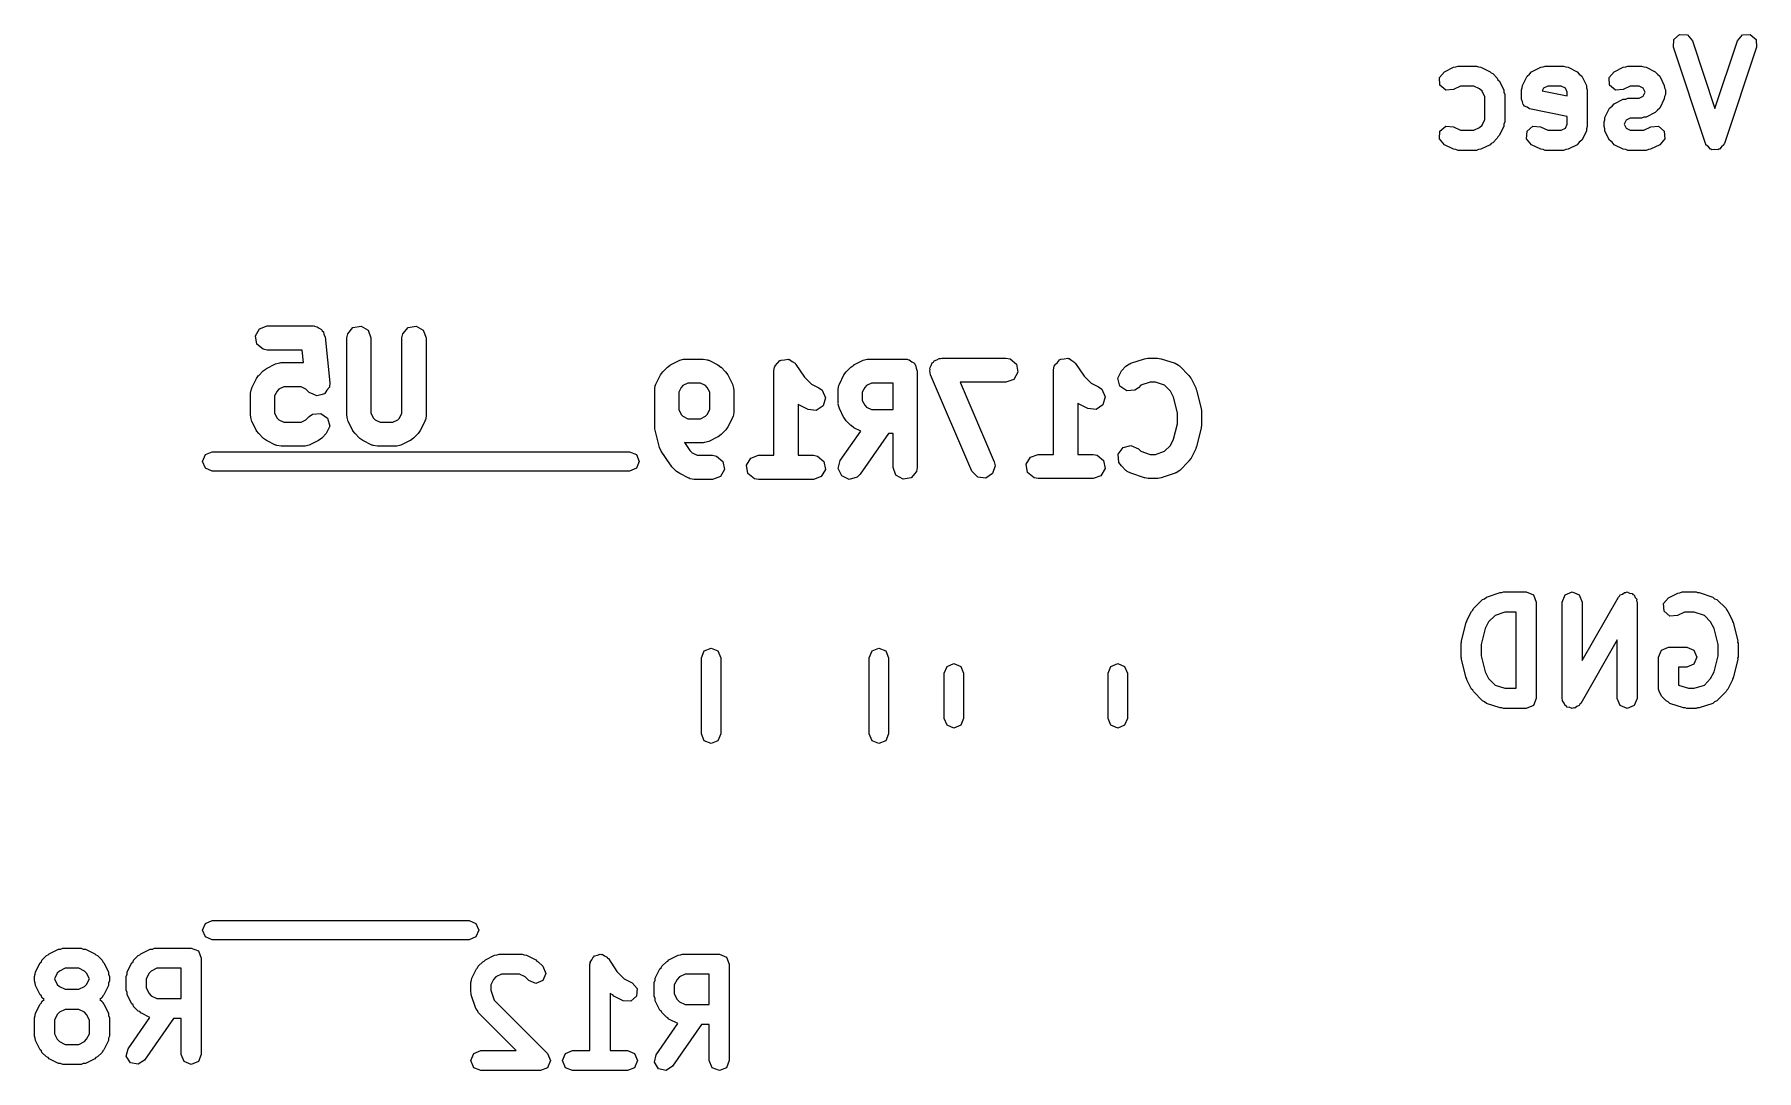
# Model space of a CAD drawing. Extents: x 83.8 to 115, y -110.3 to -83.5.
# Drawn here: x 104.16 to 114.89, y -104.33 to -97.88 of the extents above; entities that cross this region are included whole.
import ezdxf

# ---------------------------------------------------------------- set-up
doc = ezdxf.new("R2010")
doc.units = 0
doc.layers.add('BLACK', color=7, linetype='CONTINUOUS')

msp = doc.modelspace()

# ---------------------------------------------------------------- linework, layer by layer
at = {"layer": 'BLACK', "linetype": 'CONTINUOUS'}
for p, q in [((114.371, -97.9598), (114.374, -97.9121)), ((114.374, -97.9121), (114.41, -97.8808)), ((114.41, -97.8808), (114.458, -97.8842)), ((114.458, -97.8842), (114.489, -97.9203)), ((114.489, -97.9203), (114.63, -98.3424)), ((114.63, -98.3424), (114.771, -97.9203)), ((114.771, -97.9203), (114.802, -97.8842)), ((114.802, -97.8842), (114.85, -97.8808)), ((114.85, -97.8808), (114.886, -97.9121)), ((114.886, -97.9121), (114.889, -97.9598)), ((114.571, -98.5598), (114.371, -97.9598)), ((114.889, -97.9598), (114.689, -98.5598)), ((112.914, -98.1489), (112.945, -98.1127)), ((112.945, -98.1127), (113.002, -98.0842)), ((113.002, -98.0842), (113.016, -98.0831)), ((113.016, -98.0831), (113.03, -98.0776)), ((113.03, -98.0776), (113.144, -98.0776)), ((113.144, -98.0776), (113.158, -98.0831)), ((113.158, -98.0831), (113.172, -98.0842)), ((113.172, -98.0842), (113.229, -98.1127)), ((113.229, -98.1127), (113.236, -98.1205)), ((113.236, -98.1205), (113.246, -98.1244)), ((113.246, -98.1244), (113.274, -98.153)), ((113.431, -98.1978), (113.46, -98.1407)), ((113.46, -98.1407), (113.475, -98.1277)), ((113.475, -98.1277), (113.488, -98.1127)), ((113.488, -98.1127), (113.545, -98.0842)), ((113.545, -98.0842), (113.559, -98.0831)), ((113.559, -98.0831), (113.573, -98.0776)), ((113.573, -98.0776), (113.687, -98.0776)), ((113.687, -98.0776), (113.701, -98.0831)), ((113.701, -98.0831), (113.715, -98.0842)), ((113.715, -98.0842), (113.772, -98.1127)), ((113.772, -98.1127), (113.785, -98.1277)), ((113.785, -98.1277), (113.8, -98.1407)), ((113.8, -98.1407), (113.829, -98.1978)), ((113.971, -98.1489), (114.002, -98.1127)), ((114.002, -98.1127), (114.059, -98.0842)), ((114.059, -98.0842), (114.074, -98.0831)), ((114.074, -98.0831), (114.087, -98.0776)), ((114.087, -98.0776), (114.173, -98.0776)), ((114.173, -98.0776), (114.186, -98.0831)), ((114.186, -98.0831), (114.201, -98.0842)), ((114.201, -98.0842), (114.258, -98.1127)), ((114.258, -98.1127), (114.271, -98.1277)), ((114.271, -98.1277), (114.286, -98.1407)), ((114.286, -98.1407), (114.314, -98.1978)), ((112.917, -98.1966), (112.914, -98.1489)), ((112.953, -98.2279), (112.917, -98.1966)), ((113.001, -98.2245), (112.953, -98.2279)), ((113.045, -98.2026), (113.001, -98.2245)), ((113.129, -98.2026), (113.045, -98.2026)), ((113.164, -98.22), (113.129, -98.2026)), ((113.179, -98.2342), (113.164, -98.22)), ((113.196, -98.2691), (113.179, -98.2342)), ((113.274, -98.153), (113.278, -98.1625)), ((113.278, -98.1625), (113.286, -98.1693)), ((113.286, -98.1693), (113.314, -98.2264)), ((113.314, -98.2264), (113.315, -98.2409)), ((113.315, -98.2409), (113.321, -98.2543)), ((113.425, -98.2258), (113.43, -98.2123)), ((113.425, -98.2829), (113.425, -98.2258)), ((113.43, -98.2123), (113.431, -98.1978)), ((113.562, -98.2152), (113.554, -98.2325)), ((113.554, -98.2325), (113.71, -98.2638)), ((113.588, -98.2026), (113.562, -98.2152)), ((113.672, -98.2026), (113.588, -98.2026)), ((113.698, -98.2152), (113.672, -98.2026)), ((113.71, -98.2405), (113.698, -98.2152)), ((113.71, -98.2638), (113.71, -98.2405)), ((113.829, -98.1978), (113.83, -98.2123)), ((113.83, -98.2123), (113.835, -98.2258)), ((113.835, -98.2258), (113.835, -98.4543)), ((113.974, -98.1966), (113.971, -98.1489)), ((114.01, -98.2279), (113.974, -98.1966)), ((114.058, -98.2245), (114.01, -98.2279)), ((114.102, -98.2026), (114.058, -98.2245)), ((114.158, -98.2026), (114.102, -98.2026)), ((114.183, -98.2152), (114.158, -98.2026)), ((114.196, -98.2401), (114.183, -98.2152)), ((114.183, -98.2649), (114.196, -98.2401)), ((114.314, -98.1978), (114.315, -98.2123)), ((114.315, -98.2123), (114.321, -98.2258)), ((114.321, -98.2258), (114.321, -98.2543)), ((113.196, -98.411), (113.196, -98.2691)), ((113.321, -98.2543), (113.321, -98.4258)), ((113.432, -98.2997), (113.425, -98.2829)), ((113.435, -98.3176), (113.432, -98.2997)), ((113.44, -98.3212), (113.435, -98.3176)), ((113.443, -98.3271), (113.44, -98.3212)), ((113.46, -98.3341), (113.443, -98.3271)), ((113.475, -98.3442), (113.46, -98.3341)), ((113.71, -98.3913), (113.475, -98.3442)), ((113.945, -98.3978), (113.974, -98.3407)), ((113.974, -98.3407), (113.989, -98.3277)), ((113.989, -98.3277), (114.002, -98.3127)), ((114.002, -98.3127), (114.059, -98.2842)), ((114.059, -98.2842), (114.074, -98.2831)), ((114.074, -98.2831), (114.087, -98.2776)), ((114.087, -98.2776), (114.158, -98.2776)), ((114.158, -98.2776), (114.183, -98.2649)), ((114.271, -98.3524), (114.258, -98.3674)), ((114.286, -98.3394), (114.271, -98.3524)), ((114.314, -98.2823), (114.286, -98.3394)), ((114.315, -98.2678), (114.314, -98.2823)), ((114.321, -98.2543), (114.315, -98.2678)), ((112.917, -98.4835), (112.953, -98.4522)), ((112.953, -98.4522), (113.001, -98.4556)), ((113.001, -98.4556), (113.045, -98.4776)), ((113.129, -98.4776), (113.164, -98.4601)), ((113.164, -98.4601), (113.179, -98.4459)), ((113.179, -98.4459), (113.196, -98.411)), ((113.314, -98.4537), (113.286, -98.5109)), ((113.315, -98.4392), (113.314, -98.4537)), ((113.321, -98.4258), (113.315, -98.4392)), ((113.46, -98.4835), (113.496, -98.4522)), ((113.496, -98.4522), (113.544, -98.4556)), ((113.544, -98.4556), (113.588, -98.4776)), ((113.698, -98.4649), (113.71, -98.4396)), ((113.71, -98.4396), (113.71, -98.3913)), ((113.835, -98.4543), (113.83, -98.4678)), ((113.939, -98.4258), (113.944, -98.4123)), ((113.939, -98.4543), (113.939, -98.4258)), ((113.944, -98.4678), (113.939, -98.4543)), ((113.944, -98.4123), (113.945, -98.3978)), ((114.077, -98.4152), (114.064, -98.4401)), ((114.064, -98.4401), (114.077, -98.4649)), ((114.102, -98.4026), (114.077, -98.4152)), ((114.173, -98.4026), (114.102, -98.4026)), ((114.186, -98.397), (114.173, -98.4026)), ((114.201, -98.396), (114.186, -98.397)), ((114.187, -98.4776), (114.231, -98.4556)), ((114.258, -98.3674), (114.201, -98.396)), ((114.231, -98.4556), (114.278, -98.4522)), ((114.278, -98.4522), (114.314, -98.4835)), ((112.914, -98.5313), (112.917, -98.4835)), ((112.945, -98.5674), (112.914, -98.5313)), ((113.002, -98.596), (112.945, -98.5674)), ((113.045, -98.4776), (113.129, -98.4776)), ((113.229, -98.5674), (113.172, -98.596)), ((113.236, -98.5596), (113.229, -98.5674)), ((113.246, -98.5557), (113.236, -98.5596)), ((113.274, -98.5271), (113.246, -98.5557)), ((113.278, -98.5176), (113.274, -98.5271)), ((113.286, -98.5109), (113.278, -98.5176)), ((113.456, -98.5313), (113.46, -98.4835)), ((113.488, -98.5674), (113.456, -98.5313)), ((113.545, -98.596), (113.488, -98.5674)), ((113.588, -98.4776), (113.672, -98.4776)), ((113.672, -98.4776), (113.698, -98.4649)), ((113.772, -98.5674), (113.715, -98.596)), ((113.785, -98.5524), (113.772, -98.5674)), ((113.8, -98.5394), (113.785, -98.5524)), ((113.829, -98.4823), (113.8, -98.5394)), ((113.83, -98.4678), (113.829, -98.4823)), ((113.945, -98.4823), (113.944, -98.4678)), ((113.974, -98.5394), (113.945, -98.4823)), ((113.989, -98.5524), (113.974, -98.5394)), ((114.002, -98.5674), (113.989, -98.5524)), ((114.059, -98.596), (114.002, -98.5674)), ((114.077, -98.4649), (114.102, -98.4776)), ((114.102, -98.4776), (114.187, -98.4776)), ((114.286, -98.5674), (114.229, -98.596)), ((114.318, -98.5313), (114.286, -98.5674)), ((114.314, -98.4835), (114.318, -98.5313)), ((114.574, -98.5634), (114.571, -98.5598)), ((114.574, -98.568), (114.574, -98.5634)), ((114.589, -98.581), (114.574, -98.568)), ((114.686, -98.568), (114.671, -98.581)), ((114.689, -98.5598), (114.686, -98.5634)), ((114.686, -98.5634), (114.686, -98.568)), ((113.017, -98.597), (113.002, -98.596)), ((113.03, -98.6026), (113.017, -98.597)), ((113.144, -98.6026), (113.03, -98.6026)), ((113.158, -98.597), (113.144, -98.6026)), ((113.172, -98.596), (113.158, -98.597)), ((113.559, -98.597), (113.545, -98.596)), ((113.573, -98.6026), (113.559, -98.597)), ((113.687, -98.6026), (113.573, -98.6026)), ((113.701, -98.597), (113.687, -98.6026)), ((113.715, -98.596), (113.701, -98.597)), ((114.074, -98.597), (114.059, -98.596)), ((114.087, -98.6026), (114.074, -98.597)), ((114.201, -98.6026), (114.087, -98.6026)), ((114.215, -98.597), (114.201, -98.6026)), ((114.229, -98.596), (114.215, -98.597)), ((114.602, -98.596), (114.589, -98.581)), ((114.607, -98.5963), (114.602, -98.596)), ((114.61, -98.5994), (114.607, -98.5963)), ((114.63, -98.598), (114.61, -98.5994)), ((114.65, -98.5994), (114.63, -98.598)), ((114.653, -98.5963), (114.65, -98.5994)), ((114.658, -98.596), (114.653, -98.5963)), ((114.671, -98.581), (114.658, -98.596)), ((105.539, -99.7584), (105.565, -99.714)), ((105.565, -99.714), (105.613, -99.6964)), ((105.613, -99.6964), (105.899, -99.6964)), ((105.899, -99.6964), (105.902, -99.6971)), ((105.902, -99.6971), (105.904, -99.6966)), ((105.904, -99.6966), (105.907, -99.6979)), ((105.907, -99.6979), (105.924, -99.701)), ((105.924, -99.701), (105.936, -99.7112)), ((105.936, -99.7112), (105.951, -99.7177)), ((105.951, -99.7177), (105.955, -99.7272)), ((105.955, -99.7272), (105.964, -99.7339)), ((105.964, -99.7339), (105.966, -99.7496)), ((105.966, -99.7496), (105.973, -99.764)), ((106.109, -99.7714), (106.114, -99.7458)), ((106.114, -99.7458), (106.147, -99.7065)), ((106.147, -99.7065), (106.197, -99.6976)), ((106.197, -99.6976), (106.242, -99.7232)), ((106.242, -99.7232), (106.259, -99.7714)), ((106.452, -99.7714), (106.457, -99.7458)), ((106.457, -99.7458), (106.49, -99.7065)), ((106.49, -99.7065), (106.54, -99.6976)), ((106.54, -99.6976), (106.585, -99.7232)), ((106.585, -99.7232), (106.602, -99.7714)), ((105.548, -99.8089), (105.539, -99.7584)), ((105.587, -99.8419), (105.548, -99.8089)), ((105.613, -99.8464), (105.587, -99.8419)), ((105.831, -99.8464), (105.613, -99.8464)), ((105.839, -99.925), (105.831, -99.8464)), ((105.973, -99.764), (106.002, -100.05)), ((106.109, -100.257), (106.109, -99.7714)), ((106.259, -99.7714), (106.259, -100.239)), ((106.452, -100.239), (106.452, -99.7714)), ((106.602, -99.7714), (106.602, -100.257)), ((105.588, -99.9755), (105.607, -99.9627)), ((105.607, -99.9627), (105.608, -99.9615)), ((105.608, -99.9615), (105.665, -99.9329)), ((105.665, -99.9329), (105.69, -99.9255)), ((105.69, -99.9255), (105.694, -99.9265)), ((105.694, -99.9265), (105.699, -99.925)), ((105.699, -99.925), (105.839, -99.925)), ((108.076, -99.9816), (108.105, -99.953)), ((108.105, -99.953), (108.123, -99.9401)), ((108.123, -99.9401), (108.124, -99.9389)), ((108.124, -99.9389), (108.182, -99.9104)), ((108.182, -99.9104), (108.206, -99.9029)), ((108.206, -99.9029), (108.211, -99.904)), ((108.211, -99.904), (108.215, -99.9024)), ((108.215, -99.9024), (108.329, -99.9024)), ((108.329, -99.9024), (108.355, -99.907)), ((108.355, -99.907), (108.358, -99.9098)), ((108.358, -99.9098), (108.363, -99.9104)), ((108.363, -99.9104), (108.42, -99.9389)), ((108.42, -99.9389), (108.438, -99.9523)), ((108.438, -99.9523), (108.44, -99.953)), ((108.44, -99.953), (108.468, -99.9816)), ((108.769, -99.9774), (108.773, -99.9518)), ((108.773, -99.9518), (108.776, -99.9485)), ((108.776, -99.9442), (108.792, -99.9292)), ((108.776, -99.9485), (108.776, -99.9442)), ((108.792, -99.9292), (108.806, -99.9125)), ((108.806, -99.9125), (108.81, -99.9117)), ((108.81, -99.9117), (108.813, -99.9088)), ((108.813, -99.9088), (108.835, -99.9074)), ((108.835, -99.9074), (108.857, -99.9036)), ((108.857, -99.9036), (108.86, -99.9057)), ((108.86, -99.9057), (108.865, -99.9055)), ((108.865, -99.9055), (108.882, -99.9184)), ((108.882, -99.9184), (108.901, -99.9292)), ((108.901, -99.9292), (108.903, -99.9333)), ((108.903, -99.9333), (108.906, -99.9358)), ((108.906, -99.9358), (108.959, -100.015)), ((109.219, -99.9816), (109.248, -99.953)), ((109.248, -99.953), (109.266, -99.9401)), ((109.266, -99.9401), (109.267, -99.9389)), ((109.267, -99.9389), (109.324, -99.9104)), ((109.324, -99.9104), (109.349, -99.9029)), ((109.349, -99.9029), (109.354, -99.904)), ((109.354, -99.904), (109.358, -99.9024)), ((109.358, -99.9024), (109.586, -99.9024)), ((109.586, -99.9024), (109.596, -99.9042)), ((109.596, -99.9042), (109.599, -99.9036)), ((109.599, -99.9036), (109.602, -99.9052)), ((109.602, -99.9052), (109.612, -99.907)), ((109.612, -99.907), (109.627, -99.9195)), ((109.627, -99.9195), (109.644, -99.9292)), ((109.644, -99.9292), (109.646, -99.9356)), ((109.646, -99.9356), (109.651, -99.9399)), ((109.651, -99.9399), (109.655, -99.9591)), ((109.655, -99.9591), (109.661, -99.9774)), ((109.74, -99.9584), (109.749, -99.9432)), ((109.742, -99.9671), (109.74, -99.9584)), ((109.749, -99.9432), (109.754, -99.9265)), ((109.754, -99.9265), (109.762, -99.9216)), ((109.762, -99.9216), (109.766, -99.914)), ((109.766, -99.914), (109.783, -99.908)), ((109.783, -99.908), (109.797, -99.8984)), ((109.797, -99.8984), (109.806, -99.8995)), ((109.806, -99.8995), (109.814, -99.8964)), ((109.814, -99.8964), (110.214, -99.8964)), ((110.214, -99.8964), (110.24, -99.901)), ((110.24, -99.901), (110.279, -99.9339)), ((110.279, -99.9339), (110.288, -99.9845)), ((110.511, -99.9714), (110.515, -99.9458)), ((110.515, -99.9458), (110.518, -99.9425)), ((110.518, -99.9382), (110.534, -99.9232)), ((110.518, -99.9425), (110.518, -99.9382)), ((110.534, -99.9232), (110.548, -99.9065)), ((110.548, -99.9065), (110.552, -99.9057)), ((110.552, -99.9057), (110.556, -99.9027)), ((110.556, -99.9027), (110.577, -99.9013)), ((110.577, -99.9013), (110.599, -99.8976)), ((110.599, -99.8976), (110.602, -99.8997)), ((110.602, -99.8997), (110.607, -99.8994)), ((110.607, -99.8994), (110.624, -99.9123)), ((110.624, -99.9123), (110.643, -99.9232)), ((110.643, -99.9232), (110.645, -99.9273)), ((110.645, -99.9273), (110.648, -99.9298)), ((110.648, -99.9298), (110.701, -100.009)), ((110.933, -99.9755), (110.961, -99.947)), ((110.961, -99.947), (110.983, -99.932)), ((110.983, -99.932), (110.987, -99.9316)), ((110.987, -99.9316), (110.991, -99.9288)), ((110.991, -99.9288), (111.076, -99.9003)), ((111.076, -99.9003), (111.098, -99.897)), ((111.098, -99.897), (111.1, -99.8964)), ((111.1, -99.8964), (111.157, -99.8964)), ((111.157, -99.8964), (111.179, -99.9003)), ((111.179, -99.9003), (111.181, -99.9003)), ((111.181, -99.9003), (111.267, -99.9288)), ((111.267, -99.9288), (111.289, -99.9413)), ((111.289, -99.9413), (111.292, -99.9451)), ((111.292, -99.9451), (111.296, -99.947)), ((111.296, -99.947), (111.353, -100.004)), ((105.517, -100.081), (105.546, -100.024)), ((105.546, -100.024), (105.559, -100.006)), ((105.559, -100.006), (105.56, -100.004)), ((105.56, -100.004), (105.588, -99.9755)), ((106.002, -100.05), (106, -100.076)), ((108.026, -100.092), (108.03, -100.066)), ((108.03, -100.066), (108.033, -100.063)), ((108.033, -100.063), (108.034, -100.058)), ((108.034, -100.058), (108.062, -100.001)), ((108.062, -100.001), (108.076, -99.983)), ((108.076, -99.983), (108.076, -99.9816)), ((108.202, -100.068), (108.191, -100.079)), ((108.233, -100.052), (108.202, -100.068)), ((108.312, -100.052), (108.233, -100.052)), ((108.342, -100.068), (108.312, -100.052)), ((108.353, -100.079), (108.342, -100.068)), ((108.468, -99.9816), (108.481, -99.9999)), ((108.481, -99.9999), (108.482, -100.001)), ((108.482, -100.001), (108.511, -100.058)), ((108.511, -100.058), (108.518, -100.083)), ((108.769, -100.502), (108.769, -99.9774)), ((108.959, -100.015), (109.002, -100.059)), ((109.002, -100.059), (109.049, -100.082)), ((109.169, -100.092), (109.173, -100.066)), ((109.173, -100.066), (109.176, -100.063)), ((109.176, -100.063), (109.177, -100.058)), ((109.177, -100.058), (109.205, -100.001)), ((109.205, -100.001), (109.218, -99.983)), ((109.218, -99.983), (109.219, -99.9816)), ((109.345, -100.068), (109.334, -100.079)), ((109.376, -100.052), (109.345, -100.068)), ((109.511, -100.052), (109.376, -100.052)), ((109.511, -100.217), (109.511, -100.052)), ((109.661, -99.9774), (109.661, -100.577)), ((109.739, -99.9756), (109.742, -99.9671)), ((109.745, -100.001), (109.739, -99.9756)), ((110.002, -100.601), (109.745, -100.001)), ((110.214, -100.046), (109.928, -100.046)), ((109.928, -100.046), (110.14, -100.542)), ((110.262, -100.029), (110.214, -100.046)), ((110.288, -99.9845), (110.262, -100.029)), ((110.511, -100.496), (110.511, -99.9714)), ((110.701, -100.009), (110.744, -100.053)), ((110.744, -100.053), (110.791, -100.076)), ((110.911, -100.022), (110.933, -99.9755)), ((110.924, -100.072), (110.911, -100.022)), ((110.966, -100.101), (110.924, -100.072)), ((111.055, -100.066), (111.039, -100.082)), ((111.112, -100.046), (111.055, -100.066)), ((111.145, -100.046), (111.112, -100.046)), ((111.202, -100.066), (111.145, -100.046)), ((111.238, -100.102), (111.202, -100.066)), ((111.353, -100.004), (111.366, -100.022)), ((111.366, -100.022), (111.367, -100.024)), ((111.367, -100.024), (111.396, -100.081)), ((105.509, -100.114), (105.514, -100.089)), ((105.509, -100.257), (105.509, -100.114)), ((105.514, -100.089), (105.517, -100.085)), ((105.517, -100.085), (105.517, -100.081)), ((105.674, -100.102), (105.659, -100.132)), ((105.659, -100.132), (105.659, -100.239)), ((105.686, -100.09), (105.674, -100.102)), ((105.716, -100.075), (105.686, -100.09)), ((105.824, -100.075), (105.716, -100.075)), ((105.854, -100.09), (105.824, -100.075)), ((105.874, -100.11), (105.854, -100.09)), ((105.875, -100.11), (105.874, -100.11)), ((105.875, -100.111), (105.875, -100.11)), ((105.898, -100.121), (105.875, -100.111)), ((105.921, -100.132), (105.898, -100.121)), ((105.922, -100.132), (105.921, -100.132)), ((105.921, -100.132), (105.921, -100.132)), ((105.946, -100.125), (105.922, -100.132)), ((105.97, -100.119), (105.946, -100.125)), ((105.971, -100.118), (105.97, -100.118)), ((105.97, -100.118), (105.97, -100.119)), ((105.985, -100.097), (105.971, -100.118)), ((106, -100.077), (105.985, -100.097)), ((106, -100.076), (106, -100.076)), ((106, -100.076), (106, -100.077)), ((108.026, -100.32), (108.026, -100.092)), ((108.191, -100.079), (108.176, -100.109)), ((108.176, -100.109), (108.176, -100.217)), ((108.369, -100.109), (108.353, -100.079)), ((108.369, -100.217), (108.369, -100.109)), ((108.518, -100.083), (108.517, -100.088)), ((108.517, -100.088), (108.519, -100.092)), ((108.519, -100.092), (108.519, -100.235)), ((109.049, -100.082), (109.07, -100.097)), ((109.07, -100.097), (109.09, -100.144)), ((109.09, -100.144), (109.075, -100.194)), ((109.169, -100.177), (109.169, -100.092)), ((109.17, -100.182), (109.169, -100.177)), ((109.334, -100.079), (109.319, -100.109)), ((109.319, -100.109), (109.319, -100.16)), ((109.319, -100.16), (109.334, -100.19)), ((110.666, -100.181), (110.661, -100.177)), ((110.661, -100.177), (110.661, -100.496)), ((110.791, -100.076), (110.812, -100.091)), ((110.812, -100.091), (110.832, -100.138)), ((110.832, -100.138), (110.817, -100.188)), ((111.017, -100.097), (110.966, -100.101)), ((111.039, -100.082), (111.017, -100.097)), ((111.258, -100.14), (111.238, -100.102)), ((111.282, -100.238), (111.258, -100.14)), ((111.396, -100.081), (111.399, -100.093)), ((111.399, -100.093), (111.401, -100.096)), ((111.401, -100.096), (111.43, -100.21)), ((105.511, -100.261), (105.509, -100.257)), ((105.51, -100.266), (105.511, -100.261)), ((105.517, -100.291), (105.51, -100.266)), ((105.659, -100.239), (105.674, -100.27)), ((105.674, -100.27), (105.686, -100.281)), ((105.686, -100.281), (105.716, -100.296)), ((105.824, -100.296), (105.854, -100.281)), ((105.854, -100.281), (105.874, -100.261)), ((105.874, -100.261), (105.895, -100.246)), ((105.895, -100.246), (105.947, -100.242)), ((105.947, -100.242), (105.989, -100.271)), ((105.989, -100.271), (106.002, -100.321)), ((106.111, -100.261), (106.109, -100.257)), ((106.11, -100.266), (106.111, -100.261)), ((106.117, -100.291), (106.11, -100.266)), ((106.259, -100.239), (106.274, -100.27)), ((106.274, -100.27), (106.286, -100.281)), ((106.286, -100.281), (106.316, -100.296)), ((106.395, -100.296), (106.426, -100.281)), ((106.426, -100.281), (106.437, -100.27)), ((106.437, -100.27), (106.452, -100.239)), ((106.595, -100.286), (106.594, -100.291)), ((106.598, -100.283), (106.595, -100.286)), ((106.602, -100.257), (106.598, -100.283)), ((108.176, -100.217), (108.191, -100.247)), ((108.191, -100.247), (108.202, -100.259)), ((108.202, -100.259), (108.233, -100.274)), ((108.233, -100.274), (108.312, -100.274)), ((108.312, -100.274), (108.342, -100.259)), ((108.342, -100.259), (108.353, -100.247)), ((108.353, -100.247), (108.369, -100.217)), ((108.511, -100.268), (108.482, -100.325)), ((108.514, -100.26), (108.511, -100.264)), ((108.511, -100.264), (108.511, -100.268)), ((108.519, -100.235), (108.514, -100.26)), ((108.924, -100.187), (108.919, -100.183)), ((108.919, -100.183), (108.919, -100.502)), ((108.982, -100.216), (108.924, -100.187)), ((109.032, -100.222), (108.982, -100.216)), ((109.075, -100.194), (109.032, -100.222)), ((109.169, -100.186), (109.17, -100.182)), ((109.177, -100.211), (109.169, -100.186)), ((109.205, -100.268), (109.177, -100.211)), ((109.206, -100.269), (109.205, -100.268)), ((109.219, -100.288), (109.206, -100.269)), ((109.248, -100.316), (109.219, -100.288)), ((109.334, -100.19), (109.345, -100.202)), ((109.345, -100.202), (109.376, -100.217)), ((109.376, -100.217), (109.511, -100.217)), ((110.724, -100.21), (110.666, -100.181)), ((110.775, -100.216), (110.724, -100.21)), ((110.817, -100.188), (110.775, -100.216)), ((111.282, -100.305), (111.282, -100.238)), ((111.43, -100.21), (111.431, -100.225)), ((111.431, -100.225), (111.432, -100.229)), ((111.432, -100.229), (111.432, -100.314)), ((105.546, -100.348), (105.517, -100.291)), ((105.547, -100.349), (105.546, -100.348)), ((105.56, -100.367), (105.547, -100.349)), ((105.588, -100.396), (105.56, -100.367)), ((105.716, -100.296), (105.824, -100.296)), ((105.98, -100.367), (105.952, -100.396)), ((106.002, -100.321), (105.98, -100.367)), ((106.146, -100.348), (106.117, -100.291)), ((106.147, -100.349), (106.146, -100.348)), ((106.16, -100.367), (106.147, -100.349)), ((106.188, -100.396), (106.16, -100.367)), ((106.316, -100.296), (106.395, -100.296)), ((106.552, -100.367), (106.523, -100.396)), ((106.566, -100.348), (106.552, -100.366)), ((106.552, -100.366), (106.552, -100.367)), ((106.594, -100.291), (106.566, -100.348)), ((108.027, -100.324), (108.026, -100.32)), ((108.028, -100.338), (108.027, -100.324)), ((108.057, -100.453), (108.028, -100.338)), ((108.42, -100.387), (108.363, -100.416)), ((108.421, -100.386), (108.42, -100.387)), ((108.44, -100.373), (108.421, -100.386)), ((108.468, -100.345), (108.44, -100.373)), ((108.469, -100.343), (108.468, -100.345)), ((108.482, -100.325), (108.469, -100.343)), ((109.182, -100.534), (109.31, -100.352)), ((109.249, -100.317), (109.248, -100.316)), ((109.267, -100.33), (109.249, -100.317)), ((109.31, -100.352), (109.267, -100.33)), ((109.483, -100.367), (109.305, -100.62)), ((109.511, -100.367), (109.483, -100.367)), ((109.511, -100.577), (109.511, -100.367)), ((111.258, -100.402), (111.282, -100.305)), ((111.43, -100.332), (111.401, -100.447)), ((111.432, -100.314), (111.43, -100.329)), ((111.43, -100.329), (111.43, -100.332)), ((105.21, -100.54), (105.228, -100.498)), ((105.228, -100.498), (105.27, -100.48)), ((105.27, -100.48), (107.87, -100.48)), ((105.59, -100.397), (105.588, -100.396)), ((105.608, -100.41), (105.59, -100.397)), ((105.665, -100.439), (105.608, -100.41)), ((105.669, -100.439), (105.665, -100.439)), ((105.673, -100.442), (105.669, -100.439)), ((105.699, -100.446), (105.673, -100.442)), ((105.841, -100.446), (105.699, -100.446)), ((105.846, -100.445), (105.841, -100.446)), ((105.85, -100.446), (105.846, -100.445)), ((105.875, -100.439), (105.85, -100.446)), ((105.932, -100.41), (105.875, -100.439)), ((105.933, -100.409), (105.932, -100.41)), ((105.952, -100.396), (105.933, -100.409)), ((106.19, -100.397), (106.188, -100.396)), ((106.208, -100.41), (106.19, -100.397)), ((106.265, -100.439), (106.208, -100.41)), ((106.269, -100.439), (106.265, -100.439)), ((106.273, -100.442), (106.269, -100.439)), ((106.299, -100.446), (106.273, -100.442)), ((106.413, -100.446), (106.299, -100.446)), ((106.417, -100.445), (106.413, -100.446)), ((106.421, -100.446), (106.417, -100.445)), ((106.446, -100.439), (106.421, -100.446)), ((106.504, -100.41), (106.446, -100.439)), ((106.505, -100.409), (106.504, -100.41)), ((106.523, -100.396), (106.505, -100.409)), ((107.87, -100.48), (107.912, -100.498)), ((107.912, -100.498), (107.93, -100.54)), ((108.067, -100.476), (108.057, -100.453)), ((108.057, -100.453), (108.057, -100.453)), ((108.124, -100.562), (108.067, -100.476)), ((108.215, -100.424), (108.212, -100.423)), ((108.212, -100.423), (108.245, -100.473)), ((108.329, -100.424), (108.215, -100.424)), ((108.245, -100.473), (108.259, -100.487)), ((108.259, -100.487), (108.29, -100.502)), ((108.29, -100.502), (108.386, -100.502)), ((108.334, -100.422), (108.329, -100.424)), ((108.338, -100.423), (108.334, -100.422)), ((108.363, -100.416), (108.338, -100.423)), ((108.386, -100.502), (108.412, -100.507)), ((108.624, -100.52), (108.672, -100.502)), ((108.672, -100.502), (108.769, -100.502)), ((108.919, -100.502), (109.015, -100.502)), ((109.015, -100.502), (109.041, -100.507)), ((110.366, -100.514), (110.414, -100.496)), ((110.414, -100.496), (110.511, -100.496)), ((110.661, -100.496), (110.757, -100.496)), ((110.757, -100.496), (110.783, -100.501)), ((110.783, -100.501), (110.822, -100.534)), ((110.913, -100.495), (110.943, -100.453)), ((110.918, -100.546), (110.913, -100.495)), ((110.943, -100.453), (110.992, -100.44)), ((110.992, -100.44), (111.039, -100.461)), ((111.039, -100.461), (111.055, -100.477)), ((111.055, -100.477), (111.112, -100.496)), ((111.112, -100.496), (111.145, -100.496)), ((111.145, -100.496), (111.202, -100.477)), ((111.202, -100.477), (111.238, -100.441)), ((111.238, -100.441), (111.258, -100.402)), ((111.396, -100.462), (111.367, -100.519)), ((111.401, -100.447), (111.396, -100.459)), ((111.396, -100.459), (111.396, -100.462)), ((105.228, -100.582), (105.21, -100.54)), ((105.27, -100.6), (105.228, -100.582)), ((107.87, -100.6), (105.27, -100.6)), ((107.912, -100.582), (107.87, -100.6)), ((107.93, -100.54), (107.912, -100.582)), ((108.127, -100.564), (108.124, -100.562)), ((108.133, -100.573), (108.127, -100.564)), ((108.162, -100.602), (108.133, -100.573)), ((108.163, -100.603), (108.162, -100.602)), ((108.182, -100.616), (108.163, -100.603)), ((108.412, -100.507), (108.451, -100.54)), ((108.46, -100.59), (108.435, -100.635)), ((108.451, -100.54), (108.46, -100.59)), ((108.598, -100.564), (108.624, -100.52)), ((108.607, -100.615), (108.598, -100.564)), ((109.041, -100.507), (109.08, -100.54)), ((109.089, -100.59), (109.063, -100.635)), ((109.08, -100.54), (109.089, -100.59)), ((109.169, -100.584), (109.182, -100.534)), ((109.191, -100.63), (109.169, -100.584)), ((109.529, -100.626), (109.511, -100.577)), ((109.657, -100.603), (109.624, -100.642)), ((109.661, -100.577), (109.657, -100.603)), ((110.038, -100.638), (110.002, -100.601)), ((110.146, -100.567), (110.131, -100.616)), ((110.14, -100.542), (110.146, -100.567)), ((110.34, -100.558), (110.366, -100.514)), ((110.349, -100.609), (110.34, -100.558)), ((110.389, -100.642), (110.349, -100.609)), ((110.831, -100.584), (110.805, -100.629)), ((110.822, -100.534), (110.831, -100.584)), ((110.933, -100.567), (110.918, -100.546)), ((110.961, -100.596), (110.933, -100.567)), ((110.965, -100.598), (110.961, -100.596)), ((110.968, -100.602), (110.965, -100.598)), ((110.991, -100.614), (110.968, -100.602)), ((111.296, -100.596), (111.275, -100.611)), ((111.353, -100.539), (111.296, -100.596)), ((111.354, -100.537), (111.353, -100.539)), ((111.367, -100.519), (111.354, -100.537)), ((108.239, -100.645), (108.182, -100.616)), ((108.243, -100.645), (108.239, -100.645)), ((108.247, -100.648), (108.243, -100.645)), ((108.272, -100.652), (108.247, -100.648)), ((108.386, -100.652), (108.272, -100.652)), ((108.435, -100.635), (108.386, -100.652)), ((108.647, -100.648), (108.607, -100.615)), ((108.672, -100.652), (108.647, -100.648)), ((109.015, -100.652), (108.672, -100.652)), ((109.063, -100.635), (109.015, -100.652)), ((109.237, -100.652), (109.191, -100.63)), ((109.287, -100.639), (109.237, -100.652)), ((109.305, -100.62), (109.287, -100.639)), ((109.573, -100.651), (109.529, -100.626)), ((109.624, -100.642), (109.573, -100.651)), ((110.089, -100.644), (110.038, -100.638)), ((110.131, -100.616), (110.089, -100.644)), ((110.414, -100.646), (110.389, -100.642)), ((110.757, -100.646), (110.414, -100.646)), ((110.805, -100.629), (110.757, -100.646)), ((111.076, -100.643), (110.991, -100.614)), ((111.078, -100.643), (111.076, -100.643)), ((111.1, -100.646), (111.078, -100.643)), ((111.157, -100.646), (111.1, -100.646)), ((111.159, -100.646), (111.157, -100.646)), ((111.181, -100.643), (111.159, -100.646)), ((111.267, -100.614), (111.181, -100.643)), ((111.27, -100.611), (111.267, -100.614)), ((111.275, -100.611), (111.27, -100.611)), ((113.206, -101.385), (113.292, -101.357)), ((113.292, -101.357), (113.302, -101.357)), ((113.302, -101.357), (113.312, -101.353)), ((113.312, -101.353), (113.454, -101.353)), ((113.454, -101.353), (113.499, -101.372)), ((113.696, -101.372), (113.74, -101.353)), ((113.74, -101.353), (113.784, -101.372)), ((114.054, -101.366), (114.067, -101.356)), ((114.067, -101.356), (114.075, -101.357)), ((114.075, -101.357), (114.083, -101.353)), ((114.083, -101.353), (114.098, -101.36)), ((114.098, -101.36), (114.114, -101.362)), ((114.341, -101.389), (114.398, -101.36)), ((114.398, -101.36), (114.412, -101.359)), ((114.412, -101.359), (114.426, -101.353)), ((114.426, -101.353), (114.512, -101.353)), ((114.512, -101.353), (114.521, -101.357)), ((114.521, -101.357), (114.531, -101.357)), ((114.531, -101.357), (114.617, -101.385)), ((113.113, -101.474), (113.121, -101.467)), ((113.121, -101.467), (113.125, -101.457)), ((113.125, -101.457), (113.182, -101.4)), ((113.182, -101.4), (113.195, -101.395)), ((113.195, -101.395), (113.206, -101.385)), ((113.499, -101.372), (113.517, -101.416)), ((113.517, -101.416), (113.517, -102.016)), ((113.678, -101.416), (113.696, -101.372)), ((113.678, -102.016), (113.678, -101.416)), ((113.784, -101.372), (113.803, -101.416)), ((113.803, -101.781), (114.029, -101.385)), ((113.803, -101.416), (113.803, -101.781)), ((114.029, -101.385), (114.036, -101.38)), ((114.036, -101.38), (114.039, -101.372)), ((114.039, -101.372), (114.054, -101.366)), ((114.114, -101.362), (114.119, -101.368)), ((114.119, -101.368), (114.127, -101.372)), ((114.127, -101.372), (114.133, -101.387)), ((114.133, -101.387), (114.143, -101.399)), ((114.143, -101.399), (114.142, -101.408)), ((114.142, -101.408), (114.146, -101.416)), ((114.146, -101.416), (114.146, -102.016)), ((114.309, -101.425), (114.341, -101.389)), ((114.313, -101.472), (114.309, -101.425)), ((114.617, -101.385), (114.628, -101.395)), ((114.628, -101.395), (114.642, -101.4)), ((114.642, -101.4), (114.699, -101.457)), ((114.699, -101.457), (114.703, -101.467)), ((114.703, -101.467), (114.71, -101.474)), ((113.051, -101.658), (113.08, -101.544)), ((113.08, -101.544), (113.084, -101.538)), ((113.084, -101.531), (113.113, -101.474)), ((113.084, -101.538), (113.084, -101.531)), ((113.22, -101.539), (113.199, -101.581)), ((113.26, -101.499), (113.22, -101.539)), ((113.322, -101.478), (113.26, -101.499)), ((113.392, -101.478), (113.322, -101.478)), ((113.392, -101.953), (113.392, -101.478)), ((114.349, -101.504), (114.313, -101.472)), ((114.397, -101.5), (114.349, -101.504)), ((114.441, -101.478), (114.397, -101.5)), ((114.501, -101.478), (114.441, -101.478)), ((114.564, -101.499), (114.501, -101.478)), ((114.603, -101.539), (114.564, -101.499)), ((114.624, -101.581), (114.603, -101.539)), ((114.71, -101.474), (114.739, -101.531)), ((114.739, -101.531), (114.739, -101.538)), ((114.739, -101.538), (114.744, -101.544)), ((114.744, -101.544), (114.772, -101.658)), ((113.049, -101.673), (113.052, -101.666)), ((113.049, -101.759), (113.049, -101.673)), ((113.052, -101.666), (113.051, -101.658)), ((113.199, -101.581), (113.174, -101.681)), ((113.174, -101.681), (113.174, -101.751)), ((114.021, -101.651), (113.794, -102.047)), ((114.021, -102.016), (114.021, -101.651)), ((114.649, -101.681), (114.624, -101.581)), ((114.649, -101.751), (114.649, -101.681)), ((114.772, -101.658), (114.771, -101.666)), ((114.771, -101.666), (114.774, -101.673)), ((114.774, -101.673), (114.774, -101.759)), ((108.317, -101.763), (108.335, -101.72)), ((108.317, -102.237), (108.317, -101.763)), ((108.335, -101.72), (108.377, -101.703)), ((108.377, -101.703), (108.42, -101.72)), ((108.42, -101.72), (108.438, -101.763)), ((108.438, -101.763), (108.438, -102.237)), ((109.362, -101.763), (109.38, -101.72)), ((109.362, -102.237), (109.362, -101.763)), ((109.38, -101.72), (109.422, -101.703)), ((109.422, -101.703), (109.465, -101.72)), ((109.465, -101.72), (109.483, -101.763)), ((109.483, -101.763), (109.483, -102.237)), ((113.052, -101.766), (113.049, -101.759)), ((113.051, -101.774), (113.052, -101.766)), ((113.08, -101.888), (113.051, -101.774)), ((113.174, -101.751), (113.199, -101.851)), ((114.278, -101.759), (114.296, -101.715)), ((114.278, -101.959), (114.278, -101.759)), ((114.296, -101.715), (114.34, -101.696)), ((114.34, -101.696), (114.454, -101.696)), ((114.454, -101.696), (114.499, -101.715)), ((114.499, -101.715), (114.517, -101.759)), ((114.517, -101.759), (114.499, -101.803)), ((114.624, -101.851), (114.649, -101.751)), ((114.772, -101.774), (114.744, -101.888)), ((114.774, -101.759), (114.771, -101.766)), ((114.771, -101.766), (114.772, -101.774)), ((109.83, -101.859), (109.848, -101.817)), ((109.83, -102.141), (109.83, -101.859)), ((109.848, -101.817), (109.89, -101.799)), ((109.89, -101.799), (109.932, -101.817)), ((109.932, -101.817), (109.95, -101.859)), ((109.95, -101.859), (109.95, -102.141)), ((110.85, -101.859), (110.868, -101.817)), ((110.85, -102.141), (110.85, -101.859)), ((110.868, -101.817), (110.91, -101.799)), ((110.91, -101.799), (110.952, -101.817)), ((110.952, -101.817), (110.97, -101.859)), ((110.97, -101.859), (110.97, -102.141)), ((113.084, -101.894), (113.08, -101.888)), ((113.084, -101.901), (113.084, -101.894)), ((113.199, -101.851), (113.22, -101.893)), ((113.22, -101.893), (113.26, -101.933)), ((114.454, -101.821), (114.403, -101.821)), ((114.403, -101.821), (114.403, -101.933)), ((114.499, -101.803), (114.454, -101.821)), ((114.564, -101.933), (114.603, -101.893)), ((114.603, -101.893), (114.624, -101.851)), ((114.744, -101.888), (114.739, -101.894)), ((114.739, -101.894), (114.739, -101.901)), ((113.113, -101.958), (113.084, -101.901)), ((113.121, -101.965), (113.113, -101.958)), ((113.125, -101.974), (113.121, -101.965)), ((113.182, -102.032), (113.125, -101.974)), ((113.26, -101.933), (113.322, -101.953)), ((113.322, -101.953), (113.392, -101.953)), ((114.283, -101.972), (114.278, -101.959)), ((114.296, -102.003), (114.283, -101.972)), ((114.325, -102.032), (114.296, -102.003)), ((114.403, -101.933), (114.465, -101.953)), ((114.465, -101.953), (114.501, -101.953)), ((114.501, -101.953), (114.564, -101.933)), ((114.699, -101.974), (114.642, -102.032)), ((114.703, -101.965), (114.699, -101.974)), ((114.71, -101.958), (114.703, -101.965)), ((114.739, -101.901), (114.71, -101.958)), ((113.195, -102.037), (113.182, -102.032)), ((113.206, -102.047), (113.195, -102.037)), ((113.292, -102.075), (113.206, -102.047)), ((113.302, -102.074), (113.292, -102.075)), ((113.312, -102.078), (113.302, -102.074)), ((113.454, -102.078), (113.312, -102.078)), ((113.499, -102.06), (113.454, -102.078)), ((113.517, -102.016), (113.499, -102.06)), ((113.681, -102.024), (113.678, -102.016)), ((113.68, -102.032), (113.681, -102.024)), ((113.69, -102.045), (113.68, -102.032)), ((113.696, -102.06), (113.69, -102.045)), ((113.704, -102.063), (113.696, -102.06)), ((113.709, -102.07), (113.704, -102.063)), ((113.725, -102.072), (113.709, -102.07)), ((113.74, -102.078), (113.725, -102.072)), ((113.748, -102.075), (113.74, -102.078)), ((113.757, -102.076), (113.748, -102.075)), ((113.769, -102.066), (113.757, -102.076)), ((113.784, -102.06), (113.769, -102.066)), ((113.788, -102.052), (113.784, -102.06)), ((113.794, -102.047), (113.788, -102.052)), ((114.039, -102.06), (114.021, -102.016)), ((114.083, -102.078), (114.039, -102.06)), ((114.127, -102.06), (114.083, -102.078)), ((114.146, -102.016), (114.127, -102.06)), ((114.338, -102.037), (114.325, -102.032)), ((114.349, -102.047), (114.338, -102.037)), ((114.435, -102.075), (114.349, -102.047)), ((114.445, -102.074), (114.435, -102.075)), ((114.454, -102.078), (114.445, -102.074)), ((114.512, -102.078), (114.454, -102.078)), ((114.521, -102.074), (114.512, -102.078)), ((114.531, -102.075), (114.521, -102.074)), ((114.617, -102.047), (114.531, -102.075)), ((114.628, -102.037), (114.617, -102.047)), ((114.642, -102.032), (114.628, -102.037)), ((109.848, -102.183), (109.83, -102.141)), ((109.89, -102.201), (109.848, -102.183)), ((109.932, -102.183), (109.89, -102.201)), ((109.95, -102.141), (109.932, -102.183)), ((110.868, -102.183), (110.85, -102.141)), ((110.91, -102.201), (110.868, -102.183)), ((110.952, -102.183), (110.91, -102.201)), ((110.97, -102.141), (110.952, -102.183)), ((108.335, -102.28), (108.317, -102.237)), ((108.377, -102.297), (108.335, -102.28)), ((108.42, -102.28), (108.377, -102.297)), ((108.438, -102.237), (108.42, -102.28)), ((109.38, -102.28), (109.362, -102.237)), ((109.422, -102.297), (109.38, -102.28)), ((109.465, -102.28), (109.422, -102.297)), ((109.483, -102.237), (109.465, -102.28)), ((105.21, -103.46), (105.228, -103.418)), ((105.228, -103.502), (105.21, -103.46)), ((105.228, -103.418), (105.27, -103.4)), ((105.27, -103.52), (105.228, -103.502)), ((105.27, -103.4), (106.87, -103.4)), ((106.87, -103.4), (106.912, -103.418)), ((106.912, -103.502), (106.87, -103.52)), ((106.912, -103.418), (106.93, -103.46)), ((106.93, -103.46), (106.912, -103.502)), ((104.248, -103.614), (104.255, -103.606)), ((104.255, -103.606), (104.312, -103.578)), ((104.312, -103.578), (104.326, -103.577)), ((104.326, -103.577), (104.34, -103.571)), ((104.34, -103.571), (104.454, -103.571)), ((104.454, -103.571), (104.467, -103.577)), ((104.467, -103.577), (104.482, -103.578)), ((104.482, -103.578), (104.539, -103.606)), ((104.539, -103.606), (104.546, -103.614)), ((104.819, -103.614), (104.826, -103.606)), ((104.826, -103.606), (104.883, -103.578)), ((104.883, -103.578), (104.898, -103.577)), ((104.898, -103.577), (104.911, -103.571)), ((104.911, -103.571), (105.14, -103.571)), ((105.14, -103.571), (105.184, -103.589)), ((105.184, -103.589), (105.202, -103.634)), ((106.87, -103.52), (105.27, -103.52)), ((107.044, -103.614), (107.057, -103.609)), ((107.057, -103.609), (107.2, -103.609)), ((107.2, -103.609), (107.213, -103.614)), ((107.669, -103.616), (107.686, -103.609)), ((107.686, -103.609), (107.692, -103.611)), ((107.692, -103.611), (107.698, -103.61)), ((107.698, -103.61), (107.713, -103.62)), ((108.187, -103.614), (108.2, -103.609)), ((108.2, -103.609), (108.429, -103.609)), ((108.429, -103.609), (108.473, -103.627)), ((104.168, -103.734), (104.169, -103.72)), ((104.169, -103.72), (104.198, -103.663)), ((104.198, -103.663), (104.206, -103.656)), ((104.206, -103.656), (104.21, -103.647)), ((104.21, -103.647), (104.238, -103.618)), ((104.238, -103.618), (104.248, -103.614)), ((104.319, -103.714), (104.305, -103.728)), ((104.354, -103.696), (104.319, -103.714)), ((104.439, -103.696), (104.354, -103.696)), ((104.474, -103.714), (104.439, -103.696)), ((104.488, -103.728), (104.474, -103.714)), ((104.546, -103.614), (104.555, -103.618)), ((104.555, -103.618), (104.584, -103.647)), ((104.584, -103.647), (104.588, -103.656)), ((104.588, -103.656), (104.596, -103.663)), ((104.596, -103.663), (104.624, -103.72)), ((104.624, -103.72), (104.625, -103.734)), ((104.74, -103.734), (104.741, -103.72)), ((104.741, -103.72), (104.769, -103.663)), ((104.769, -103.663), (104.777, -103.656)), ((104.777, -103.656), (104.781, -103.647)), ((104.781, -103.647), (104.81, -103.618)), ((104.81, -103.618), (104.819, -103.614)), ((104.891, -103.714), (104.877, -103.728)), ((104.926, -103.696), (104.891, -103.714)), ((105.077, -103.696), (104.926, -103.696)), ((105.077, -103.885), (105.077, -103.696)), ((105.202, -103.634), (105.202, -104.234)), ((106.887, -103.758), (106.916, -103.701)), ((106.916, -103.701), (106.923, -103.694)), ((106.923, -103.694), (106.927, -103.684)), ((106.927, -103.684), (106.956, -103.656)), ((106.956, -103.656), (106.965, -103.652)), ((106.965, -103.652), (106.972, -103.644)), ((106.972, -103.644), (107.029, -103.616)), ((107.029, -103.616), (107.044, -103.614)), ((107.213, -103.614), (107.228, -103.616)), ((107.228, -103.616), (107.285, -103.644)), ((107.285, -103.644), (107.292, -103.652)), ((107.292, -103.652), (107.301, -103.656)), ((107.301, -103.656), (107.33, -103.684)), ((107.33, -103.684), (107.348, -103.729)), ((107.623, -103.671), (107.626, -103.665)), ((107.623, -104.209), (107.623, -103.671)), ((107.624, -103.659), (107.635, -103.644)), ((107.626, -103.665), (107.624, -103.659)), ((107.635, -103.644), (107.642, -103.627)), ((107.642, -103.627), (107.647, -103.625)), ((107.647, -103.625), (107.651, -103.619)), ((107.651, -103.619), (107.669, -103.616)), ((107.713, -103.62), (107.73, -103.627)), ((107.73, -103.627), (107.732, -103.633)), ((107.732, -103.633), (107.738, -103.637)), ((107.738, -103.637), (107.791, -103.717)), ((107.791, -103.717), (107.837, -103.763)), ((108.03, -103.758), (108.058, -103.701)), ((108.058, -103.701), (108.066, -103.694)), ((108.066, -103.694), (108.07, -103.684)), ((108.07, -103.684), (108.099, -103.656)), ((108.099, -103.656), (108.108, -103.652)), ((108.108, -103.652), (108.115, -103.644)), ((108.115, -103.644), (108.172, -103.616)), ((108.172, -103.616), (108.187, -103.614)), ((108.473, -103.627), (108.491, -103.671)), ((108.491, -103.671), (108.491, -104.271)), ((104.163, -103.748), (104.168, -103.734)), ((104.163, -103.776), (104.163, -103.748)), ((104.168, -103.79), (104.163, -103.776)), ((104.169, -103.804), (104.168, -103.79)), ((104.198, -103.862), (104.169, -103.804)), ((104.305, -103.728), (104.288, -103.762)), ((104.288, -103.762), (104.305, -103.797)), ((104.305, -103.797), (104.319, -103.811)), ((104.319, -103.811), (104.354, -103.828)), ((104.439, -103.828), (104.474, -103.811)), ((104.474, -103.811), (104.488, -103.797)), ((104.505, -103.762), (104.488, -103.728)), ((104.488, -103.797), (104.505, -103.762)), ((104.624, -103.804), (104.596, -103.862)), ((104.625, -103.79), (104.624, -103.804)), ((104.625, -103.734), (104.631, -103.748)), ((104.631, -103.776), (104.625, -103.79)), ((104.631, -103.748), (104.631, -103.776)), ((104.734, -103.748), (104.74, -103.734)), ((104.734, -103.834), (104.734, -103.748)), ((104.877, -103.728), (104.859, -103.763)), ((104.859, -103.763), (104.859, -103.819)), ((104.859, -103.819), (104.877, -103.854)), ((106.88, -103.786), (106.886, -103.772)), ((106.88, -103.843), (106.88, -103.786)), ((106.886, -103.772), (106.887, -103.758)), ((107.023, -103.766), (107.005, -103.8)), ((107.005, -103.8), (107.005, -103.833)), ((107.037, -103.751), (107.023, -103.766)), ((107.072, -103.734), (107.037, -103.751)), ((107.185, -103.734), (107.072, -103.734)), ((107.22, -103.751), (107.185, -103.734)), ((107.242, -103.773), (107.22, -103.751)), ((107.286, -103.791), (107.242, -103.773)), ((107.33, -103.773), (107.286, -103.791)), ((107.348, -103.729), (107.33, -103.773)), ((107.837, -103.763), (107.885, -103.787)), ((107.885, -103.787), (107.916, -103.823)), ((107.916, -103.823), (107.913, -103.871)), ((108.023, -103.786), (108.029, -103.772)), ((108.023, -103.871), (108.023, -103.786)), ((108.029, -103.772), (108.03, -103.758)), ((108.166, -103.766), (108.148, -103.8)), ((108.148, -103.8), (108.148, -103.857)), ((108.18, -103.751), (108.166, -103.766)), ((108.215, -103.734), (108.18, -103.751)), ((108.366, -103.734), (108.215, -103.734)), ((108.366, -103.923), (108.366, -103.734)), ((104.169, -103.977), (104.198, -103.92)), ((104.206, -103.868), (104.198, -103.862)), ((104.198, -103.92), (104.206, -103.913)), ((104.21, -103.878), (104.206, -103.868)), ((104.206, -103.913), (104.21, -103.904)), ((104.223, -103.891), (104.21, -103.878)), ((104.21, -103.904), (104.223, -103.891)), ((104.354, -103.828), (104.439, -103.828)), ((104.584, -103.878), (104.571, -103.891)), ((104.571, -103.891), (104.584, -103.904)), ((104.588, -103.868), (104.584, -103.878)), ((104.584, -103.904), (104.588, -103.913)), ((104.596, -103.862), (104.588, -103.868)), ((104.588, -103.913), (104.596, -103.92)), ((104.596, -103.92), (104.624, -103.977)), ((104.74, -103.847), (104.734, -103.834)), ((104.741, -103.862), (104.74, -103.847)), ((104.769, -103.919), (104.741, -103.862)), ((104.777, -103.925), (104.769, -103.919)), ((104.781, -103.935), (104.777, -103.925)), ((104.877, -103.854), (104.891, -103.868)), ((104.891, -103.868), (104.926, -103.885)), ((104.926, -103.885), (105.077, -103.885)), ((106.884, -103.852), (106.88, -103.843)), ((106.884, -103.863), (106.884, -103.852)), ((106.912, -103.948), (106.884, -103.863)), ((107.005, -103.833), (107.026, -103.895)), ((107.026, -103.895), (107.358, -104.227)), ((107.756, -103.858), (107.748, -103.851)), ((107.748, -103.851), (107.748, -104.209)), ((107.765, -103.862), (107.756, -103.858)), ((107.772, -103.87), (107.765, -103.862)), ((107.829, -103.899), (107.772, -103.87)), ((107.877, -103.902), (107.829, -103.899)), ((107.913, -103.871), (107.877, -103.902)), ((108.029, -103.885), (108.023, -103.871)), ((108.03, -103.899), (108.029, -103.885)), ((108.058, -103.957), (108.03, -103.899)), ((108.148, -103.857), (108.166, -103.892)), ((108.166, -103.892), (108.18, -103.906)), ((108.18, -103.906), (108.215, -103.923)), ((108.215, -103.923), (108.366, -103.923)), ((104.163, -104.005), (104.168, -103.992)), ((104.163, -104.119), (104.163, -104.005)), ((104.168, -103.992), (104.169, -103.977)), ((104.305, -103.985), (104.288, -104.02)), ((104.288, -104.02), (104.288, -104.105)), ((104.319, -103.971), (104.305, -103.985)), ((104.354, -103.953), (104.319, -103.971)), ((104.439, -103.953), (104.354, -103.953)), ((104.474, -103.971), (104.439, -103.953)), ((104.488, -103.985), (104.474, -103.971)), ((104.506, -104.02), (104.488, -103.985)), ((104.506, -104.105), (104.506, -104.02)), ((104.624, -103.977), (104.625, -103.992)), ((104.625, -103.992), (104.631, -104.005)), ((104.631, -104.005), (104.631, -104.119)), ((104.746, -104.198), (104.882, -104.003)), ((104.81, -103.964), (104.781, -103.935)), ((104.819, -103.967), (104.81, -103.964)), ((104.826, -103.975), (104.819, -103.967)), ((104.882, -104.003), (104.826, -103.975)), ((105.029, -104.01), (104.848, -104.269)), ((105.077, -104.01), (105.029, -104.01)), ((105.077, -104.234), (105.077, -104.01)), ((106.922, -103.959), (106.912, -103.948)), ((106.927, -103.973), (106.922, -103.959)), ((107.163, -104.209), (106.927, -103.973)), ((108.035, -104.236), (108.171, -104.041)), ((108.066, -103.963), (108.058, -103.957)), ((108.07, -103.973), (108.066, -103.963)), ((108.099, -104.001), (108.07, -103.973)), ((108.108, -104.005), (108.099, -104.001)), ((108.115, -104.013), (108.108, -104.005)), ((108.171, -104.041), (108.115, -104.013)), ((104.168, -104.133), (104.163, -104.119)), ((104.169, -104.147), (104.168, -104.133)), ((104.198, -104.204), (104.169, -104.147)), ((104.288, -104.105), (104.305, -104.139)), ((104.305, -104.139), (104.319, -104.154)), ((104.474, -104.154), (104.488, -104.139)), ((104.488, -104.139), (104.506, -104.105)), ((104.624, -104.147), (104.596, -104.204)), ((104.625, -104.133), (104.624, -104.147)), ((104.631, -104.119), (104.625, -104.133)), ((108.318, -104.048), (108.137, -104.307)), ((108.366, -104.048), (108.318, -104.048)), ((108.366, -104.271), (108.366, -104.048)), ((104.206, -104.211), (104.198, -104.204)), ((104.21, -104.221), (104.206, -104.211)), ((104.238, -104.249), (104.21, -104.221)), ((104.248, -104.253), (104.238, -104.249)), ((104.255, -104.261), (104.248, -104.253)), ((104.319, -104.154), (104.354, -104.171)), ((104.354, -104.171), (104.439, -104.171)), ((104.439, -104.171), (104.474, -104.154)), ((104.546, -104.253), (104.539, -104.261)), ((104.555, -104.249), (104.546, -104.253)), ((104.584, -104.221), (104.555, -104.249)), ((104.588, -104.211), (104.584, -104.221)), ((104.596, -104.204), (104.588, -104.211)), ((104.735, -104.244), (104.746, -104.198)), ((104.761, -104.285), (104.735, -104.244)), ((105.095, -104.278), (105.077, -104.234)), ((105.202, -104.234), (105.184, -104.278)), ((106.88, -104.271), (106.899, -104.227)), ((106.899, -104.227), (106.943, -104.209)), ((106.943, -104.209), (107.163, -104.209)), ((107.358, -104.227), (107.377, -104.271)), ((107.452, -104.271), (107.47, -104.227)), ((107.47, -104.227), (107.514, -104.209)), ((107.514, -104.209), (107.623, -104.209)), ((107.748, -104.209), (107.857, -104.209)), ((107.857, -104.209), (107.901, -104.227)), ((107.901, -104.227), (107.92, -104.271)), ((108.024, -104.282), (108.035, -104.236)), ((104.312, -104.29), (104.255, -104.261)), ((104.326, -104.291), (104.312, -104.29)), ((104.34, -104.296), (104.326, -104.291)), ((104.454, -104.296), (104.34, -104.296)), ((104.467, -104.291), (104.454, -104.296)), ((104.482, -104.29), (104.467, -104.291)), ((104.539, -104.261), (104.482, -104.29)), ((104.808, -104.295), (104.761, -104.285)), ((104.848, -104.269), (104.808, -104.295)), ((105.14, -104.296), (105.095, -104.278)), ((105.184, -104.278), (105.14, -104.296)), ((106.899, -104.316), (106.88, -104.271)), ((106.943, -104.334), (106.899, -104.316)), ((107.314, -104.334), (106.943, -104.334)), ((107.358, -104.316), (107.314, -104.334)), ((107.377, -104.271), (107.358, -104.316)), ((107.47, -104.316), (107.452, -104.271)), ((107.514, -104.334), (107.47, -104.316)), ((107.857, -104.334), (107.514, -104.334)), ((107.901, -104.316), (107.857, -104.334)), ((107.92, -104.271), (107.901, -104.316)), ((108.05, -104.323), (108.024, -104.282)), ((108.097, -104.333), (108.05, -104.323)), ((108.137, -104.307), (108.097, -104.333)), ((108.384, -104.316), (108.366, -104.271)), ((108.429, -104.334), (108.384, -104.316)), ((108.473, -104.316), (108.429, -104.334)), ((108.491, -104.271), (108.473, -104.316))]:
    msp.add_line(p, q, dxfattribs=at)

doc.saveas('drawing.dxf')
